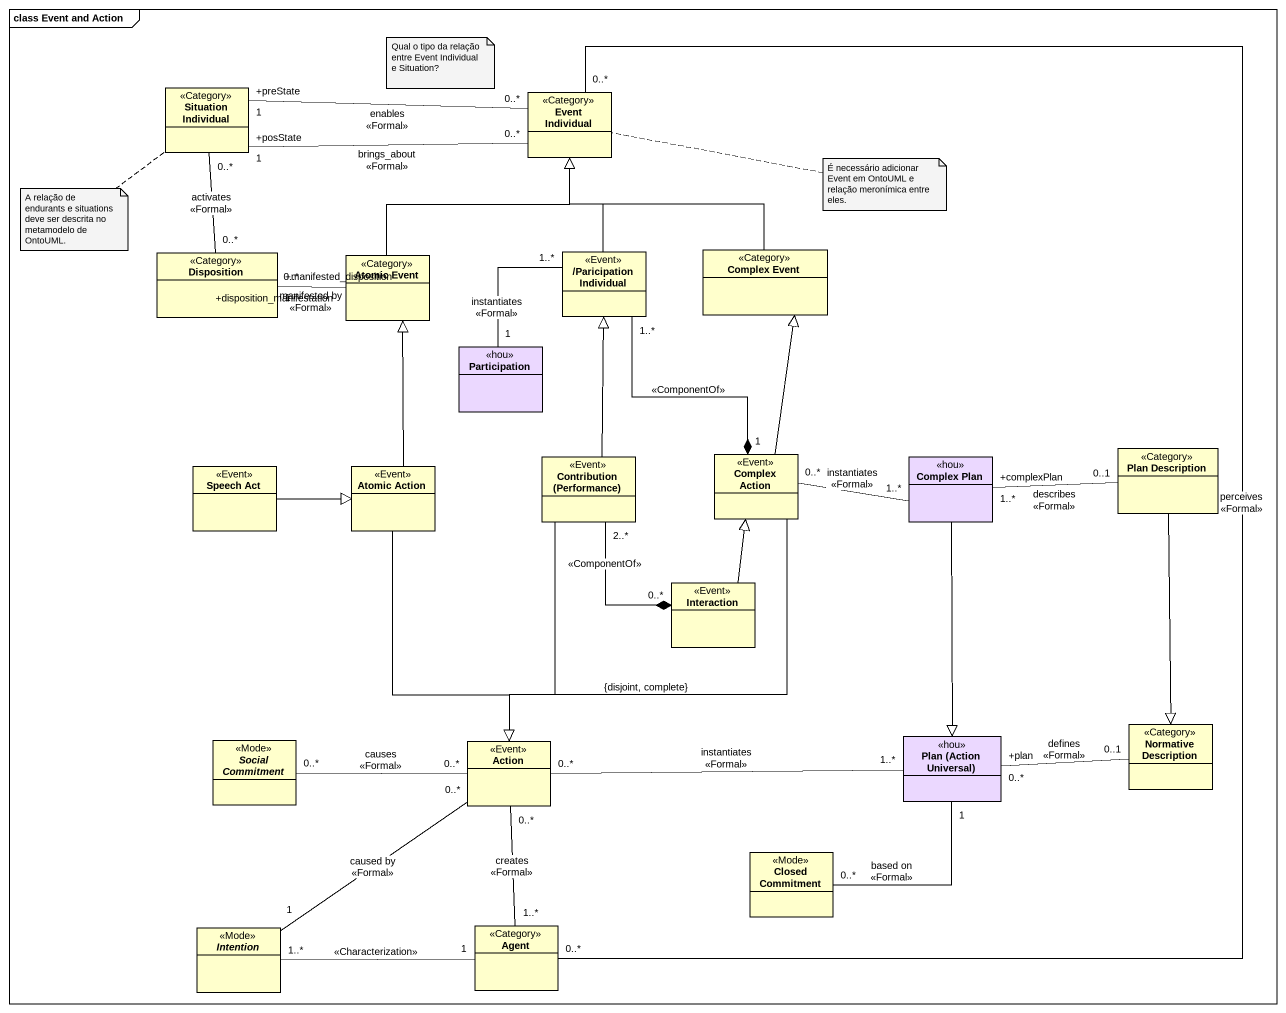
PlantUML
@startuml
mainframe class Event and Action
hide circle
hide empty members
class "Situation Individual" as Situation_Individual <<Category>>
class "Event Individual" as Event_Individual <<Category>>
class Disposition <<Category>>
class "Atomic Event" as Atomic_Event <<Category>>
class "/Paricipation Individual" as Paricipation_Individual <<Event>>
class "Complex Event" as Complex_Event <<Category>>
class Participation <<hou>> #EBD8FF
class "Speech Act" as Speech_Act <<Event>>
class "Atomic Action" as Atomic_Action <<Event>>
class "Contribution (Performance)" as Contribution_Performance <<Event>>
class "Complex Action" as Complex_Action <<Event>>
class "Complex Plan" as Complex_Plan <<hou>> #EBD8FF
class "Plan Description" as Plan_Description <<Category>>
class Interaction <<Event>>
class "Plan (Action Universal)" as Plan_Action_Universal <<hou>> #EBD8FF
class "Normative Description" as Normative_Description <<Category>>
abstract class "Social Commitment" as Social_Commitment <<Mode>>
class "Action" as Action_ <<Event>>
class "Closed Commitment" as Closed_Commitment <<Mode>>
abstract class Intention <<Mode>>
class "Agent" as Agent_ <<Category>>
Situation_Individual "0..*" -- "0..*" Disposition : activates\n<<Formal>>
Event_Individual "0..*" -left- "+preState\n1" Situation_Individual : enables\n<<Formal>>
Event_Individual "0..*" -left- "+posState\n1" Situation_Individual : brings_about\n<<Formal>>
Disposition "+manifested_disposition\n1" -right- "+disposition_manifestation\n0..*" Atomic_Event : manifested by\n<<Formal>>
Atomic_Event -up-|> Event_Individual
Paricipation_Individual -up-|> Event_Individual
Paricipation_Individual "1..*" -- "1" Participation : instantiates\n<<Formal>>
Complex_Event -up-|> Event_Individual
Speech_Act -right-|> Atomic_Action
Atomic_Action -up-|> Atomic_Event
Atomic_Action --|> Action_
Contribution_Performance -up-|> Paricipation_Individual
Contribution_Performance --|> Action_
Complex_Action "1" *-up- "1..*" Paricipation_Individual : <<ComponentOf>>
Complex_Action -up-|> Complex_Event
Complex_Action "0..*" -right- "1..*" Complex_Plan : instantiates\n<<Formal>>
Complex_Action --|> Action_ : {disjoint, complete}
Complex_Plan --|> Plan_Action_Universal
Plan_Description "0..1" -left- "+complexPlan\n1..*" Complex_Plan : describes\n<<Formal>>
Plan_Description --|> Normative_Description
Interaction "0..*" *-up- "2..*" Contribution_Performance : <<ComponentOf>>
Interaction -up-|> Complex_Action
Normative_Description "0..1" -left- "+plan\n0..*" Plan_Action_Universal : defines\n<<Formal>>
Social_Commitment "0..*" -right- "0..*" Action_ : causes\n<<Formal>>
Action_ "0..*" -right- "1..*" Plan_Action_Universal : instantiates\n<<Formal>>
Action_ "0..*" -- "1" Intention : caused by\n<<Formal>>
Closed_Commitment "0..*" -up- "1" Plan_Action_Universal : based on\n<<Formal>>
Intention "1..*" -right- "1" Agent_ : <<Characterization>>
Agent_ "0..*" -up- "0..*" Event_Individual : perceives\n<<Formal>>
Agent_ "1..*" -up- "0..*" Action_ : creates\n<<Formal>>
note as N1
  Qual o tipo da relação entre Event Individual e Situation?
end note
note bottom of Situation_Individual : A relação de endurants e situations deve ser descrita no metamodelo de OntoUML.
note right of Event_Individual : É necessário adicionar Event em OntoUML e relação meronímica entre eles.
@enduml
